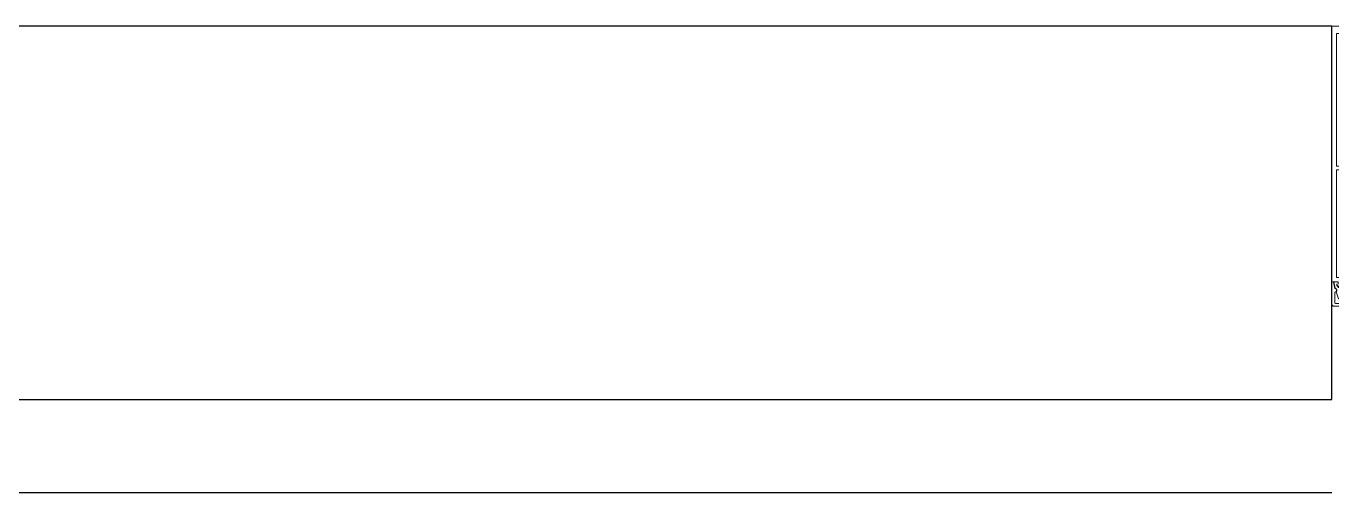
# Model space of a CAD drawing. Header units: metres. Extents: x 22.6 to 101.3, y 9.4 to 67.4.
# Drawn here: x 46.244 to 46.944, y 11.497 to 11.747 of the extents above; entities that cross this region are included whole.
import ezdxf

# ---------------------------------------------------------------- set-up
doc = ezdxf.new("R2010")
doc.units = ezdxf.units.M
doc.layers.add('00', color=252, linetype='Continuous')
doc.layers.add('A-HATCH', color=1, linetype='Continuous', lineweight=9)

# ---------------------------------------------------------------- blocks, each defined once
blk = doc.blocks.new('Rectangular Mullion - ECG-LEFT-END-MULION-PROFIL-1987639-GROUND FLOOR PLAN')
at = {"layer": 'A-HATCH'}
for p, q in [((-0.0200557098854879, 0.01900114912644752), (-0.02005570988548796, 0.03100114912889224)), ((-0.01905570995440631, 0.03200114913273397), (0.004944290113579331, 0.03200114913273409)), ((-0.01855570987245039, 0.03000114912505057), (-0.01855570987245036, 0.02450114913645719)), ((0.00494429011357936, 0.03050114913425021), (-0.01805571002332416, 0.0305011491342501)), ((0.00494429011357935, 0.03200114913273409), (0.02894429018156499, 0.03200114913273421)), ((0.02794429025048335, 0.03050114913425033), (0.004944290113579382, 0.03050114913425021)), ((0.02844429009960953, 0.03000114912505079), (0.02844429009960955, 0.02450114913646072)), ((0.02994429011264721, 0.01900114912644777), (0.02994429011264715, 0.03100114912889249)), ((-0.01853853954391712, 0.02250129655742239), (-0.01915571001736411, 0.01900114912644753)), ((-0.01835538983499372, 0.02240573329943824), (-0.01895570989144792, 0.01900114912644753)), ((-0.01779786082181213, 0.02438275812182426), (-0.01645570994732779, 0.02800114913192088)), ((-0.01745570987841078, 0.02100114913413094), (-0.01645570994732911, 0.02200114913797266)), ((-0.01665304534927317, 0.02130825588812921), (-0.01723337547300121, 0.02072792582260704)), ((-0.01645570994732779, 0.02800114913192087), (-0.01526979451445878, 0.02800114913192088)), ((-0.01645570994732911, 0.02200114913797265), (-0.01445570985233194, 0.02200114913797267)), ((-0.0147654812448273, 0.0216011491335238), (-0.01594593866174733, 0.02160114913352379)), ((-0.01545571001624747, 0.0264011491286809), (-0.01443659329233703, 0.02360114912665892)), ((-0.01526979451445878, 0.02800114913192089), (-0.01475571004120555, 0.02658871356619499)), ((-0.01445570985233194, 0.02200114913797267), (-0.01345570992125025, 0.02100114913413096)), ((-0.01443659329233702, 0.02360114912665891), (-0.01322728280356119, 0.02360114912665892)), ((-0.01345570992125025, 0.02070559131252402), (-0.01405837455730193, 0.02130825588812926)), ((-0.01322728280356119, 0.02360114912665893), (-0.01145571005908647, 0.02182957625121791)), ((-0.01145571005908646, 0.02100114913413095), (-0.001455710049771812, 0.02200114913797272)), ((-0.01145571005908646, 0.0218295762512179), (-0.01145571005908646, 0.02100114913413095)), ((-0.001455710049771845, 0.02200114913797272), (0.004944290113579406, 0.02200114913797275)), ((-0.001398431614376973, 0.02342981346156097), (-0.001398431614376966, 0.02231364913797363)), ((0.01128701184153575, 0.02342981346156104), (-0.00139843161437696, 0.02342981346156097)), ((-0.001398431614376965, 0.02231364913797363), (0.01128701184153574, 0.02231364913797369)), ((-0.0001608321693488849, 0.02454597778514829), (-0.0001608321693488777, 0.02342981346156098)), ((0.0100494028073594, 0.02454597778514832), (-0.0001608321693488759, 0.02454597778514827)), ((-0.0001608321693488777, 0.02342981346156098), (0.0100494028073594, 0.02342981346156104)), ((0.0003032694205034259, 0.02749070237275314), (0.0003032694205034407, 0.02454597778514829)), ((0.00150993355411258, 0.02769954808818417), (0.008378637083898343, 0.02769954808818419)), ((0.002716597687725815, 0.02749070237275414), (0.00271659768772583, 0.0245459777851483)), ((0.002716610473254554, 0.02231364913797367), (0.002716610473254572, 0.01882360518229777)), ((0.00717197934305157, 0.02231364913797368), (0.002716610473254558, 0.02231364913797365)), ((0.004944290113579415, 0.02200114913797275), (0.0113442902769347, 0.02200114913797278)), ((0.007171972950289194, 0.02749070237275228), (0.007171972950289209, 0.0245459777851483)), ((0.007171979343051588, 0.01882360518229778), (0.00717197934305157, 0.02231364913797368)), ((0.009585301217507019, 0.02749070237275247), (0.009585301217507034, 0.02454597778514832)), ((0.01004940280735941, 0.02342981346156102), (0.0100494028073594, 0.02454597778514832)), ((0.01128701184153575, 0.0223136491379737), (0.01128701184153575, 0.02342981346156104)), ((0.01134429027693471, 0.02200114913797279), (0.0213442902862457, 0.02100114913413112)), ((0.0213442902862457, 0.02182957625121806), (0.02311586303072044, 0.02360114912665909)), ((0.0213442902862457, 0.02100114913413112), (0.0213442902862457, 0.02182957625121806)), ((0.02311586303072043, 0.02360114912665908), (0.02432517351949534, 0.02360114912665909)), ((0.02434429007949073, 0.02200114913797286), (0.02334429014840906, 0.02100114913413113)), ((0.02334429014840906, 0.02070559131252419), (0.02394695478446043, 0.02130825588812962)), ((0.02432517351949534, 0.0236011491266591), (0.02534429024340577, 0.02640114912868476)), ((0.02634429017448791, 0.02200114913797287), (0.02434429007949073, 0.02200114913797286)), ((0.02464429026836428, 0.02658871356619155), (0.02515837474161841, 0.02800114913192108)), ((0.02465406147198653, 0.02160114913352399), (0.02583451888890975, 0.02160114913352399)), ((0.02515837474161841, 0.02800114913192107), (0.02634429017448787, 0.02800114913192108)), ((0.02634429017448787, 0.02800114913192109), (0.02768644104897177, 0.02438275812182549)), ((0.02734429010557007, 0.02100114913413115), (0.02634429017448791, 0.02200114913797286)), ((0.02654162557643057, 0.02130825588812993), (0.02712195570016364, 0.02072792582260727)), ((0.02824397006215256, 0.02240573329943819), (0.02884429011860722, 0.01900114912644776)), ((0.02842711977107629, 0.02250129655741929), (0.02904429024452293, 0.01900114912644776)), ((-0.01915571001736411, 0.01900114912644752), (-0.02005570993391805, 0.01900114912644751)), ((-0.02005570993391805, 0.01900114912644748), (-0.02005570993391739, -0.1179988508672662)), ((-0.01665571007324074, 0.01900114912644753), (-0.01985570999240192, 0.01900114912644751)), ((-0.01895570989144792, 0.01900114912644752), (-0.0175557097569654, 0.01900114912644752)), ((-0.01755570975696538, 0.01670740770725701), (-0.009783063649687715, 0.01670740770725708)), ((-0.01755570975696512, -0.04099703141618848), (-0.01755570975696539, 0.01670740770725696)), ((-0.01745570987841078, 0.02000114913028925), (-0.01745570987841078, 0.02100114913413094)), ((-0.01665571007324075, 0.02030114912998564), (-0.01665571007324074, 0.01900114912644753)), ((-0.01585571003524506, 0.02050114912493597), (-0.01585571003524505, 0.01850114913180356)), ((-0.01485570987133364, 0.01850114913180085), (-0.01485570987133365, 0.02050114912493326)), ((-0.01405571006616358, 0.01900114912644753), (-0.01405571006616359, 0.02030114912998657)), ((-0.0108557099141731, 0.01900114912644755), (-0.01405571006616357, 0.01900114912644753)), ((-0.01365571004716551, 0.01900114912644755), (0.004944290113579414, 0.01900114912644764)), ((-0.01345570992125025, 0.02100114913413095), (-0.01345570992125025, 0.02000114913028927)), ((-0.009783063649687708, 0.01670740770725708), (-0.009783063649687722, 0.01900114912644757)), ((0.001777432653359452, 0.0183019106500396), (-0.0007215034142046024, 0.01773252196553488)), ((-0.0007215034142046041, 0.01773252196553489), (-0.0007215034142045734, 0.01165163739862685)), ((-6.162907226737984e-05, 0.01670425926577351), (0.001777432653359456, 0.01736787350474329)), ((-6.162907226736133e-05, 0.01266694818676018), (-6.162907226737886e-05, 0.01670425926577351)), ((0.001777432653359457, 0.01736787350474328), (0.001777432653359451, 0.01830191065003961)), ((0.002159680574478875, 0.01535223340835905), (0.007728899652684034, 0.01334261457462522)), ((0.002159688565432107, 0.01752770600642721), (0.007728907643638182, 0.01551808717269064)), ((0.002690151519142077, 0.01579925948532851), (0.007259356007255033, 0.01373829742189902)), ((0.007259356007253687, 0.01373829742189901), (0.00269015151914208, 0.0157992594853285)), ((0.002690159510101636, 0.01797473208338666), (0.007259363998209178, 0.0159137700199617)), ((0.007259363998211013, 0.01591377001995715), (0.002690159510101645, 0.01797473208338664)), ((0.002716602482300442, 0.01491713816787702), (0.007193847503125655, 0.01289758279399121)), ((0.002716610473254572, 0.01882360518229777), (0.007171979343051584, 0.0188236051822978)), ((0.003702090986481384, 0.01882360518229777), (0.002716610473254572, 0.01882360518229776)), ((0.002716610473254554, 0.01709261076593882), (0.007193783575336028, 0.01507315990992994)), ((0.007193783575336037, 0.01507315990992993), (0.003016450021588725, 0.01695736666910667)), ((0.007193847503125663, 0.0128975827939912), (0.003016521940336131, 0.01478178594881133)), ((0.007049650268802419, 0.01731364913797096), (0.003702090986480882, 0.01882360518229776)), ((0.003702090986481384, 0.01882360518229777), (0.007049650268802449, 0.01731364913797096)), ((0.004596946296030181, 0.01882360518229777), (0.003702090986481388, 0.01882360518229776)), ((0.005631325066875884, 0.01882360518229778), (0.004596946296030181, 0.01882360518229778)), ((0.007728899652684013, 0.01769359100559267), (0.004596946296030151, 0.01882360518229778)), ((0.004944290113579434, 0.01900114912644764), (0.0235442902743248, 0.01900114912644772)), ((0.00725935600725278, 0.01808927385286551), (0.005631325066868608, 0.01882360518229777)), ((0.005631325066875884, 0.01882360518229778), (0.007259356007252779, 0.01808927385286552)), ((0.007171979343051588, 0.01882360518229778), (0.005631325066875884, 0.01882360518229777)), ((0.007945354132630613, 0.01736787350474331), (0.007945354132630606, 0.01830191065003966)), ((0.00794535413263061, 0.01830191065003967), (0.0104442902001942, 0.01773252196553498)), ((0.009784415858257005, 0.01670425926577354), (0.007945354132630618, 0.0173678735047433)), ((0.009784415858257022, 0.01266694818676023), (0.009784415858257005, 0.01670425926577354)), ((0.0104442902001942, 0.01773252196553497), (0.01044429020019423, 0.01165163739862692)), ((0.01097451184153576, 0.0174877373065492), (0.01449308038475097, 0.01748773730654923)), ((0.01097451184153597, -0.02657153043577731), (0.01097451184153576, 0.01748773730654917)), ((0.01449308038475098, 0.01748773730654922), (0.01449308038475119, -0.02657153043577726)), ((0.01901032373676026, 0.01287218994935216), (0.02074429014133192, 0.01857121971773911)), ((0.02131831756228576, 0.01401754181665824), (0.01963021533827897, 0.01256589921493746)), ((0.02074429014133194, 0.0190011491264477), (0.02394429029332241, 0.01900114912644772)), ((0.02334429014840906, 0.02100114913413112), (0.02334429014840906, 0.02000114913028944)), ((0.02394429029332241, 0.01900114912644774), (0.02394429029332241, 0.02030114912998676)), ((0.02474429009849247, 0.01850114913180104), (0.02474429009849247, 0.02050114912493345)), ((0.02574429026240431, 0.02050114912493615), (0.02574429026240432, 0.01850114913180374)), ((0.02654429030040363, 0.02030114912998586), (0.02654429030040363, 0.01900114912644775)), ((0.02654429030040363, 0.01900114912644775), (0.02974429021956441, 0.01900114912644777)), ((0.02884429011860722, 0.01900114912644777), (0.02714429021248363, 0.01900114912644776)), ((0.02734429010557007, 0.02000114913028947), (0.02734429010557007, 0.02100114913413115)), ((0.02904429024452293, 0.01900114912644777), (0.02994429011264721, 0.01900114912644778)), ((0.03085836502262193, 0.0125658992149375), (0.02917026279861103, 0.014017541816661)), ((0.02974429021956441, 0.01857121971773639), (0.03147825662413657, 0.01287218994934946)), ((0.00112563073654473, 0.01165163739862687), (-0.0007215034142045401, 0.007716974049825648)), ((-0.0007215034142045734, 0.01165163739862685), (0.00112563073654473, 0.01165163739862686)), ((-0.0007215034142045396, 0.007716974049825627), (-0.0007215034142045199, 0.003366024528459027)), ((0.001777432653359494, 0.01217417308254875), (-6.162907226736119e-05, 0.01266694818676016)), ((0.000108286762504596, 0.006896078571662582), (0.001777432653359505, 0.01045160114044205)), ((0.001777432653359501, 0.01045160114044205), (0.001777432653359494, 0.01217417308254873)), ((0.002159712538225481, 0.007417741994889111), (0.007728931616431998, 0.005408123161153492)), ((0.002159720529182774, 0.009593214592951826), (0.00772893960738841, 0.007583595759217088)), ((0.002159744502265775, 0.01100118009000284), (0.007728963580470492, 0.008991561256266274)), ((0.002159752493219886, 0.01317665268806192), (0.007728971571425518, 0.01116703385432809)), ((0.002690183482893657, 0.00786476807185495), (0.007259387971003907, 0.005803806008423633)), ((0.007259387971003035, 0.0058038060084245), (0.002690183482893666, 0.007864768071854936)), ((0.002690191473851897, 0.01004024066991763), (0.007259395961964887, 0.007979278606484487)), ((0.007259395961962594, 0.007979278606488128), (0.002690191473851905, 0.01004024066991762)), ((0.002690215446931243, 0.01144820616696595), (0.007259419935043319, 0.009387244103534604)), ((0.007259419935045595, 0.009387244103535489), (0.002690215446931252, 0.01144820616696592)), ((0.002690223437890363, 0.01362367876503046), (0.007259427926002005, 0.01156271670159458)), ((0.007259427925998827, 0.0115627167015991), (0.002690223437890371, 0.01362367876503045)), ((0.002716642437005254, 0.009158119352466146), (0.007193815539088557, 0.007138668496453639)), ((0.002716666410085954, 0.01056608484951262), (0.007193839511882296, 0.008546633993262701)), ((0.002716674401040099, 0.01274155744757806), (0.007193847503125669, 0.01072210659156827)), ((0.007193815539088566, 0.007138668496453627), (0.00301648198534078, 0.0090228752556322)), ((0.007193839511882305, 0.008546633993262689), (0.003016489976300818, 0.0104308479611272)), ((0.007193847503125678, 0.01072210659156824), (0.003016513949378805, 0.01260631335074498)), ((0.007945354132630651, 0.0121741730825488), (0.009784415858257019, 0.01266694818676024)), ((0.007945354132630658, 0.01045160114044208), (0.007945354132630651, 0.01217417308254878)), ((0.009614500023485148, 0.006896078571662597), (0.00794535413263066, 0.01045160114044208)), ((0.008597156049444952, 0.0116516373986269), (0.01044429020019426, 0.007716974049825704)), ((0.01044429020019423, 0.01165163739862692), (0.008597156049444952, 0.01165163739862691)), ((0.01044429020019426, 0.007716974049825677), (0.01044429020019428, 0.003366024528459095)), ((0.02229144779842774, 0.01256589921493747), (0.02194950770022162, 0.01391503575382835)), ((0.02317010698275636, 0.01391503575382835), (0.02282816714669299, 0.01256589921493747)), ((0.02412523914800113, 0.01256589921493748), (0.02378329931193775, 0.01391503575382837)), ((0.02500389836164232, 0.01391503575382837), (0.02466195852557939, 0.01256589921493748)), ((0.02582662183531741, 0.01256589921493748), (0.02548468199925447, 0.01391503575382837)), ((0.02670528104895494, 0.01391503575382839), (0.02636334121289612, 0.0125658992149375)), ((0.02766041347634611, 0.0125658992149375), (0.02731847337814043, 0.01391503575382838)), ((0.02853907266067111, 0.01391503575382839), (0.02819713282461228, 0.0125658992149375)), ((-0.0007215034142045184, 0.00336602452845903), (0.001370387465925482, 0.002383982930032234)), ((0.0001082867625046131, 0.00411475322922974), (0.0001082867625045994, 0.006896078571662597)), ((0.001370387465925474, 0.003522257987751727), (0.0001082867625046129, 0.004114753229229732)), ((0.001370387465925482, 0.002383982930032237), (0.001370387465925474, 0.003522257987751727)), ((0.002159712538225509, 0.003066792473521615), (0.007728931616432021, 0.001057173639785963)), ((0.002159720529182802, 0.00524226507158521), (0.007728939607388438, 0.003232646237850472)), ((0.002159720529186926, 0.000707419780472199), (0.007614851892111438, -0.001261031195058481)), ((0.002690183482893685, 0.003513818550487454), (0.007259387971003933, 0.001452856487057017)), ((0.007259387971003063, 0.001452856487057918), (0.002690183482893693, 0.003513818550487442)), ((0.002690191473851925, 0.005689291148551049), (0.00725939596196492, 0.003628329085116991)), ((0.007259395961962622, 0.003628329085120599), (0.002690191473851933, 0.005689291148551036)), ((0.002690191473851954, 0.001154445857438037), (0.007259395961964949, -0.0009065162059960206)), ((0.007259395961962652, -0.0009065162059942395), (0.002690191473851958, 0.001154445857438025)), ((0.002716634446048841, 0.006982646754402549), (0.007193807548128968, 0.004963195898389097)), ((0.00271663444604887, 0.002631697233035934), (0.007193807548133526, 0.000612246377021601)), ((0.002716642437005282, 0.004807169831098649), (0.007193815539088585, 0.002787718975087023)), ((0.002716642437005311, 0.000272324539984724), (0.007193815539088614, -0.001747126316026902)), ((0.007193807548128972, 0.004963195898389085), (0.003016458012546571, 0.006847409866255421)), ((0.007193807548133534, 0.0006122463770215891), (0.003016458012550693, 0.002496460344887892)), ((0.007193815539088593, 0.002787718975087012), (0.003016481985340807, 0.004671925734265584)), ((0.007193815539088623, -0.001747126316026914), (0.003016481985340837, 0.0001370804431507451)), ((0.008352399320064301, 0.003522257987751778), (0.009614500023485155, 0.0041147532292298)), ((0.008352399320064307, 0.002383982930032271), (0.0083523993200643, 0.003522257987751778)), ((0.01044429020019428, 0.003366024528459092), (0.008352399320064312, 0.002383982930032274)), ((0.009614500023485158, 0.004114753229229791), (0.009614500023485146, 0.006896078571662597)), ((0.02016485178465703, 0.003615443470101347), (0.02340816355864122, 0.005626799641834885)), ((0.02016485178465707, -0.003052240554801295), (0.02016485178465703, 0.003615443470101345)), ((0.02016485178465299, -0.001196525272765026), (0.02016485178465298, 0.001315404838745984)), ((0.02396735175134743, 0.004789590342044263), (0.02196485175373851, 0.003547729867355535)), ((0.0219648517537385, 0.00354772986735068), (0.02396735175135152, 0.004789590342044258)), ((0.02196485175373071, 0.003547729867345839), (0.02196485175373074, -0.003205728932485854)), ((0.02196485175373853, -0.003205728932490693), (0.0219648517537385, 0.003547729867350678)), ((0.02340816355864123, 0.005626799641834899), (0.02916485186288587, 0.005626799641834919)), ((0.0282648517619327, 0.004789590342044279), (0.02396735175135153, 0.004789590342044252)), ((0.02396735175135152, 0.004789590342044263), (0.0282648517619327, 0.00478959034204429)), ((0.0282648517619327, 0.004789590342044279), (0.02826485176193271, 0.003952381027702651)), ((0.02826485176193271, 0.003952381027702651), (0.02916485186288628, 0.003952381027702656)), ((0.02916485186288592, -0.003610380092842563), (0.02916485186288588, 0.005626799641834915)), ((0.02916485186288628, 0.003952381027702667), (0.02916485186288632, -0.003610380092842563)), ((0.001044290102790975, -0.003300801772945374), (-0.0005557099730316945, -0.003300801772945384)), ((-0.0005557099730316945, -0.003300801772945391), (-0.000555709973031511, -0.04099703141618836)), ((0.001044290102790975, -0.003300801772945374), (-0.0005557099730316945, -0.003300801772945384)), ((2.372819907538642e-05, -0.003300801772945374), (0.001044290102790975, -0.003300801772945368)), ((0.001898620460517636, -0.004155132166190071), (0.001044290102790975, -0.00330080177294538)), ((0.001898620460517744, -0.02655566753661432), (0.001898620460517638, -0.004155132166190086)), ((0.00215972052918692, -0.003643529740895297), (0.007824166325469908, -0.005687510556702403)), ((0.002273728335052587, -0.001509194724460996), (0.007728931616432049, -0.00347767165132705)), ((0.002690183482893714, -0.001021026740626471), (0.007259387971003963, -0.003081988804056908)), ((0.007259387971003058, -0.003081988804056921), (0.002690183482893689, -0.001021026740626484)), ((0.002690183482894622, -0.005371976261994001), (0.007259387971003077, -0.007432938325424438)), ((0.002690183482893717, -0.006677261983448321), (0.007259387971003966, -0.008738224046875086)), ((0.007259387971003094, -0.008738224046878754), (0.002690183482893725, -0.006677261983448351)), ((0.002690191473851948, -0.003196503663929492), (0.007259395961964939, -0.005257465727362636)), ((0.007259395961962645, -0.005257465727360822), (0.002690191473851956, -0.003196503663929505)), ((0.002716634446048899, -0.001903148058077991), (0.007193807548133555, -0.003922598914092325)), ((0.002716642437005306, -0.004078624981381892), (0.007193815539088608, -0.006098075837394397)), ((0.002716642437005314, -0.005383910702838005), (0.007193815539088617, -0.007403361558849631)), ((0.007259387971003085, -0.00743293832542445), (0.002716642437005321, -0.005383910702838018)), ((0.00719380754813353, -0.003922598914092336), (0.003016458012550684, -0.002038384946226913)), ((0.007193815539088625, -0.007403361558849643), (0.003016481985340839, -0.00551915479967107)), ((0.007193815539088617, -0.00609807583739441), (0.003054566848173248, -0.004231047442128398)), ((0.008844290124368485, -0.00330080177294534), (0.00782416632546991, -0.004320925614254554)), ((0.007824166325469905, -0.004320925614254548), (0.007824166325470014, -0.02655566753661426)), ((0.01044429020019433, -0.003300801772945324), (0.008844290124368485, -0.003300801772945334)), ((0.009004748700007963, -0.00330080177294534), (0.01044429020019432, -0.003300801772945331)), ((0.01044429020019451, -0.04099703141618834), (0.01044429020019432, -0.003300801772945357)), ((0.02376485195564563, -0.005284798692422026), (0.02016485178465707, -0.003052240554801283)), ((0.02196485175373854, -0.003205728932495543), (0.02396735175135391, -0.004447589392635065)), ((0.02396735175135845, -0.004447589392635061), (0.02196485175373854, -0.003205728932490688)), ((0.02916485186288593, -0.005284798692422008), (0.02376485195564563, -0.005284798692422026)), ((0.02396735175135845, -0.004447589392635061), (0.02826485176193235, -0.004447589392635033)), ((0.02826485176193236, -0.004447589392635043), (0.02396735175135845, -0.004447589392635071)), ((0.02826485176193235, -0.00361038009284258), (0.02916485186288592, -0.003610380092842575)), ((0.02826485176193236, -0.004447589392635043), (0.02826485176193235, -0.00361038009284258)), ((0.02826485176193645, -0.00361038009284258), (0.02826485176193645, -0.004447589392635043)), ((0.02916485186288592, -0.003610380092842563), (0.02826485176193235, -0.003610380092842569)), ((0.02916485186288592, -0.003610380092842563), (0.02916485186288593, -0.005284798692422008)), ((0.002159712538225541, -0.007124288060414125), (0.007824166325469926, -0.00916827175971053)), ((0.002159712538225569, -0.01147523758178076), (0.007824166325469948, -0.01351922128107804)), ((0.002159720529186956, -0.00929976498371806), (0.007824166325469934, -0.01134374579952516)), ((0.002159720529186984, -0.01365071450508466), (0.00782416632546996, -0.01569469532089266)), ((0.002690183482893745, -0.01102821150481492), (0.007259387971003999, -0.01308917356824262)), ((0.007259387971003122, -0.01308917356824627), (0.002690183482893748, -0.01102821150481493)), ((0.002690191473851985, -0.008852738906752238), (0.007259395961964975, -0.01091370097018174)), ((0.007259395961962681, -0.01091370097018357), (0.002690191473851992, -0.008852738906752252)), ((0.002690191473852013, -0.01320368842811884), (0.007259395961965003, -0.01526465049154926)), ((0.00725939596196271, -0.01526465049155108), (0.002690191473852021, -0.01320368842811885)), ((0.002716634446048901, -0.007559383300900721), (0.007193807548133558, -0.009578834156910502)), ((0.002716634446048929, -0.01191033282226823), (0.007193807548133585, -0.01392978367827714)), ((0.002716642437005342, -0.009734860224204639), (0.007193815539088644, -0.01175431108021625)), ((0.007193807548133565, -0.009578834156910531), (0.003016458012550724, -0.007694620189044211)), ((0.007193807548133594, -0.01392978367827715), (0.003016458012550753, -0.01204556971041083)), ((0.007193815539088653, -0.01175431108021626), (0.003016481985340868, -0.009870104321038601)), ((0.01681721187444904, -0.01376246420057659), (0.01743722885829916, -0.01301642130855954)), ((0.01743722885829919, -0.01301642130855955), (0.02125974626833586, -0.01683893852942447)), ((0.01897107759441874, -0.01379359099119437), (0.01829174347466444, -0.01447292496543362)), ((0.02206229929446105, -0.01509530634985775), (0.02323493868301883, -0.01389971444356941)), ((0.02886344822010689, -0.01351767897596917), (0.02954590063497454, -0.01420013143449348)), ((0.02954590063497596, -0.01420013143449266), (0.03086519006135503, -0.01282444014590148)), ((0.03042980376965809, -0.01289904216044605), (0.03117926321524699, -0.01364850150416928)), ((0.002159688565433215, -0.01800165249252595), (0.007824166325469981, -0.02004564484225836)), ((0.002159712538225597, -0.01582618710314827), (0.007824166325469971, -0.01787017080244465)), ((0.002159712538223358, -0.02017710849315616), (0.006580959923279984, -0.02177248872310253)), ((0.002690159510101831, -0.01755462641555649), (0.007259363998205719, -0.01961558847898872)), ((0.007259363998209381, -0.01961558847898692), (0.002690159510101839, -0.0175546264155565)), ((0.002690159510102759, -0.01973010261798307), (0.006872162169320013, -0.02161641540005353)), ((0.002690183482893773, -0.01537916102618335), (0.007259387971004023, -0.01744012308960923)), ((0.00725938797100315, -0.01744012308961288), (0.002690183482893781, -0.01537916102618336)), ((0.006872162169320023, -0.02161641540005354), (0.002690183482892895, -0.01973008241619216)), ((0.002716610473252955, -0.01843674773300797), (0.007193783575337582, -0.02045619858902413)), ((0.002716634446048957, -0.01626128234363485), (0.007193807548133613, -0.01828073319964373)), ((0.005289015313888013, -0.02177248872310252), (0.002716634446044456, -0.02061220373364274)), ((0.00271664243700537, -0.01408580974557215), (0.007193815539088673, -0.01610526060158376)), ((0.007193807548133622, -0.01828073319964375), (0.003016458012550781, -0.01639651923177834)), ((0.007193815539088681, -0.01610526060158377), (0.003016481985340895, -0.0142210538424052)), ((0.005289015313888487, -0.02177248872310252), (0.003016503359326802, -0.02074746107567904)), ((0.007193783575337586, -0.02045619858902415), (0.003174674247377596, -0.01864335964183745)), ((0.0200626875739737, -0.01488697327484942), (0.01897225341381742, -0.01597740739135179)), ((0.01897225341381741, -0.0150953063426035), (0.01897225341381744, -0.02128388465690157)), ((0.01897225341381742, -0.01673643814184059), (0.0198424011337949, -0.01760658584726797)), ((0.0198424011337949, -0.0172922520073439), (0.01897225341381743, -0.01816239972732319)), ((0.01897225341381743, -0.01835826955403489), (0.01984240113379491, -0.01922841725946225)), ((0.01984240113379491, -0.0189140834195382), (0.01897225341381744, -0.0197842311395175)), ((0.01897225341381743, -0.02054326189000264), (0.01971287628257934, -0.02128388465690157)), ((0.01971287628257937, -0.02128388465690157), (0.02112114218616824, -0.01982033461582295)), ((0.01984240113379491, -0.01957313095818745), (0.0198424011337949, -0.01708614220161552)), ((0.02008960487874372, -0.01683893852942447), (0.02248070690403183, -0.01683893852942446)), ((0.02261931084075303, -0.01982033461582294), (0.02008960487874373, -0.01982033461582296)), ((0.02020827180497099, -0.01509530634985777), (0.02206229929446105, -0.01509530634985775)), ((0.02203934684949098, -0.01509530634985775), (0.02029571471358048, -0.01683893852942447)), ((0.02043431856291518, -0.01982033461582296), (0.02231671450281847, -0.02170273057027724)), ((0.0246228803749602, -0.01850358882120914), (0.0214442901648042, -0.02168217917688297)), ((0.02170110632287485, -0.01509530634985775), (0.02462288037496019, -0.01801708046014888)), ((0.02248070690403183, -0.01683893852942446), (0.02495184677040543, -0.01436779883767105)), ((0.02405521889387474, -0.02125624265474331), (0.02261931084075304, -0.01982033461582293)), ((0.02584617048124043, -0.01509530634985773), (0.02279776682699294, -0.01814371001865719)), ((0.02279776682699293, -0.01708614220161278), (0.02279776682699294, -0.01957313095818561)), ((0.02285358405477861, -0.01406279177489255), (0.02562973088206733, -0.01683893852942444)), ((0.02549112703273179, -0.01982033461582292), (0.02405521889387474, -0.02125624265474332)), ((0.02462288037496019, -0.01708614220161276), (0.02462288037496021, -0.01957313095818559)), ((0.02480430311913705, -0.01982033461582292), (0.0273310425560382, -0.01982033461582291)), ((0.02694429013500232, -0.02198388466104502), (0.02480430311913705, -0.01982033461582292)), ((0.02733104255603819, -0.01683893852942442), (0.02487008411990536, -0.01683893852942444)), ((0.02844839378813476, -0.01909444064268195), (0.02504212248428324, -0.0224543315180176)), ((0.02721237562981739, -0.01509530634985772), (0.02535834814031603, -0.01509530634985773)), ((0.02607109093660454, -0.01509530634985772), (0.02844839378813476, -0.01747260923048947)), ((0.02844839378813474, -0.01524123628815546), (0.02685069151776104, -0.01683893852942443)), ((0.02698929559992687, -0.01982033461582291), (0.02845284546585139, -0.02128388465690155)), ((0.02757824606815412, -0.0195731309581874), (0.0275782460681541, -0.01708614220161547)), ((0.02844839378813476, -0.01747260923048947), (0.02757824606815411, -0.01829637634410342)), ((0.02757824606815411, -0.01829637634410342), (0.02844839378813477, -0.01909444064268195)), ((0.02844839378813474, -0.01524123628815546), (0.0276670621050736, -0.01450628503683575)), ((0.02844839378813478, -0.02128388465690154), (0.02844839378813475, -0.01524123628815548)), ((0.004861393392994358, -0.02951844046908999), (0.001898620460517751, -0.02655566753661434)), ((0.003006697939701708, -0.02177248872310254), (0.005289015313888009, -0.02177248872310253)), ((0.003006697939701724, -0.02490480308601133), (0.003006697939701708, -0.02177248872310254)), ((0.004861393392982969, -0.02656080816096626), (0.003006697939701731, -0.02490480308601134)), ((0.006716088846265135, -0.02490480308600674), (0.004861393392982967, -0.02656080816096625)), ((0.007824166325470016, -0.02655566753661428), (0.004861393392994354, -0.02951844046908995)), ((0.006580959923279984, -0.02177248872310252), (0.005289015313888013, -0.02177248872310253)), ((0.006716088846265116, -0.02177248872310525), (0.006716088846265131, -0.02490480308600673)), ((0.01449308038475119, -0.0265715304357773), (0.01097451184153597, -0.02657153043577732)), ((0.01844429013872534, -0.02128388465690159), (0.01844429013872538, -0.02878388464933733)), ((0.02074428995693208, -0.02128388465690159), (0.01844429013872535, -0.02128388465690161)), ((0.01897225341381744, -0.02128388465690157), (0.0214442901648042, -0.02128388465690156)), ((0.01994429015176656, -0.02248388465569269), (0.02144429016480421, -0.02248388465569268)), ((0.01994429015176658, -0.02628388466155638), (0.01994429015176656, -0.02248388465569269)), ((0.02219429005490631, -0.02628388466155636), (0.01994429015176658, -0.02628388466155637)), ((0.02062027783686538, -0.02248388465569269), (0.02144429016480421, -0.02413190907874059)), ((0.02070169079670878, -0.02248388465569269), (0.02234971521975672, -0.02413190907874058)), ((0.02144429016480421, -0.02248388465569267), (0.02070169079670878, -0.02248388465569267)), ((0.02144429016480421, -0.02198388466104687), (0.02074428995693206, -0.02128388465690156)), ((0.02250997581141268, -0.02301267120538294), (0.02142643927218498, -0.02409620759909057)), ((0.0214442901648042, -0.02128388465690156), (0.02144429016480421, -0.02248388465569267)), ((0.02144429016480421, -0.02413190907874057), (0.02432833284693033, -0.02413190907874056)), ((0.02219429005490632, -0.02778388466004481), (0.02219429005490632, -0.02628388466155638)), ((0.02619429001206685, -0.02778388466004477), (0.02219429005490633, -0.0277838846600448)), ((0.02342142698908466, -0.02301862838113035), (0.02453470764303915, -0.02413190907874055)), ((0.02468901079701459, -0.02301862838113035), (0.02357573014306011, -0.02413190907874057)), ((0.02432833284693033, -0.02413190907874056), (0.0269442901350023, -0.02413190907874054)), ((0.02504212248428324, -0.0224543315180176), (0.02671969983348502, -0.02413190907874054)), ((0.02740874698939045, -0.02248388465569263), (0.02576072256634254, -0.02413190907874055)), ((0.02619429001206685, -0.02628388466155632), (0.02619429001206685, -0.02778388466004476)), ((0.02844429014803996, -0.02628388466155632), (0.02619429001206685, -0.02628388466155634)), ((0.02764429011004015, -0.02128388465690154), (0.02694429013500232, -0.02198388466104503)), ((0.02694429013500232, -0.02128388465690154), (0.02844839378813478, -0.02128388465690153)), ((0.02694429013500232, -0.02248388465569263), (0.02694429013500232, -0.02128388465690154)), ((0.02694429013500232, -0.02248388465569263), (0.02844429014803994, -0.02248388465569262)), ((0.02776830223011139, -0.02248388465569263), (0.02694429013500232, -0.02248388465569264)), ((0.0269442901350023, -0.02413190907874054), (0.02776830223011139, -0.02248388465569263)), ((0.02994429016113346, -0.02128388465690154), (0.02764429011004015, -0.02128388465690156)), ((0.02844429014803994, -0.02248388465569263), (0.02844429014803996, -0.02628388466155632)), ((0.02994429016113392, -0.1179988508672661), (0.02994429016113345, -0.02128388465690167)), ((0.01944429006980704, -0.02978388465317905), (0.02744428998412854, -0.02978388465317901)), ((0.02744428998412855, -0.02978388465317901), (0.02744428998412861, -0.04099703141618827)), ((-0.0005557099730315111, -0.0409970314161884), (-0.01755570975696511, -0.04099703141618848)), ((0.001444294916535713, -0.03718453134016646), (0.001444294916535733, -0.04099703141618839)), ((0.001444294916535733, -0.04099703141618839), (0.004944294908153382, -0.04099703141618838)), ((0.007944294977885664, -0.03668453141827931), (0.00194429483842193, -0.03668453141827935)), ((0.004944294908153386, -0.04099703141618838), (0.008444294899771469, -0.04099703141618836)), ((0.008444294899771469, -0.04099703141618835), (0.00844429489977145, -0.03718453134016641)), ((0.02744428998412861, -0.04099703141618827), (0.01044429020019453, -0.04099703141618835)), ((-0.01755570975696512, -0.04299703142387191), (0.02744428998412859, -0.04299703142387169)), ((-0.01755570975696477, -0.1139988508664532), (-0.01755570975696512, -0.04299703142387201)), ((0.02744428998412864, -0.04299703142387169), (0.02744428998412898, -0.1139988508664529)), ((-0.02005570993391739, -0.1179988508672663), (0.02994429016113388, -0.117998850867266)), ((-0.0003472125085478904, -0.1139988508664531), (-0.01755570975696475, -0.1139988508664532)), ((0.02744428998412898, -0.1139988508664529), (0.01023579273571127, -0.113998850866453))]:
    blk.add_line(p, q, dxfattribs=at)
blk.add_circle((0.004944290113581657, -0.1079988508664539), 0.006000000000000227, dxfattribs=at)
for centre, radius, start, end in [((-0.0190557099544063, 0.03100114912889225), 0.0009999999999994336, 90.0000000000001, 180.0000000000003), ((-0.0190557099544063, 0.03100114912889225), 0.0009999999999994336, 90.0000000000001, 180.0000000000003), ((-0.01805571002332418, 0.03000114912505057), 0.0004999999999988052, 90.0000000000006, 180.0000000000006), ((0.02794429025048335, 0.03000114912505079), 0.0004999999999988035, 3.97569335183891e-13, 90.0000000000004), ((0.02894429018156502, 0.03100114912889251), 0.000999999999999441, 2.035554996136651e-13, 90.0000000000004), ((0.02894429018156502, 0.03100114912889251), 0.000999999999999441, 2.035554996136651e-13, 90.0000000000004), ((-0.01855570987245035, 0.02350114913646107), 0.0009999999999961203, 270.9838357042867, 90.00000000000091), ((-0.01845571004232221, 0.02350114913646107), 0.001099999999999481, 275.2326568066635, 53.27000914074825), ((-0.01594593866174732, 0.02060114912968208), 0.001000000000004779, 90.0000000000004, 134.999997126678), ((-0.01476548124482729, 0.02060114912968208), 0.001000000000000348, 45.00000287334381, 90.0000000000004), ((0.001509933554112595, 0.02410920662225904), 0.003590341465926102, 70.36139872252359, 109.6386012774836), ((0.004944285319003454, 0.01571412453029822), 0.01198542355788775, 79.28834991426929, 100.7116500856885), ((0.008378637083898362, 0.02410920662225909), 0.003590341465925258, 70.36139872252032, 109.6386012774884), ((0.02465406147198655, 0.02060114912968227), 0.001000000000000343, 90.0000000000006, 134.9999971266796), ((0.02583451888890976, 0.02060114912968227), 0.001000000000004747, 45.00000287354636, 90.0000000000006), ((0.02834429026948098, 0.02350114913646129), 0.001099999999999754, 126.729990859185, 264.7673431933404), ((0.02844429009960956, 0.02350114913646129), 0.000999999999999437, 90.000000000001, 269.0161642957136), ((0.01567620456772209, -0.01801597185158835), 0.004403887488483328, 41.54450940006984, 86.95331630490557), ((0.01590129196265995, -0.01795001210894633), 0.005167148181835615, 33.53678255769745, 89.75479431303478), ((0.02371032371738891, -0.01553883292263841), 0.001706663505008692, 90.00000000000024, 164.9370977044483), ((0.02371032371738891, -0.01553883292263841), 0.001706663505008186, 15.06290229555701, 90.00000000000031), ((0.03151935547212244, -0.01795001210894626), 0.005167148181830609, 92.55542665466851, 146.4632174422661), ((0.03174444263423057, -0.01801597185158828), 0.004403887488484116, 93.04668369509572, 139.8396567065911), ((0.0005236283806990953, -0.02590486223777142), 0.004387079934994207, 351.4010247454059, 55.52851820560025), ((0.01944429006980703, -0.02878388464933734), 0.0009999999999949997, 180.0000000000007, 269.9999999999999), ((0.00194429483842193, -0.03718453134016646), 0.0004999999218870961, 90.00000000000017, 180.0000000000002), ((0.007944294977885666, -0.03718453134016641), 0.0004999999218870951, 1.017777498068325e-13, 90.0000000000001), ((0.004944290113581657, -0.1079988508664539), 0.007999999999999584, 311.4096221092771, 228.5903778907228)]:
    blk.add_arc(centre, radius, start, end, dxfattribs=at)

msp = doc.modelspace()

# ---------------------------------------------------------------- linework, layer by layer
at = {"layer": '00', "color": 252}
for p, q in [((46.94393060839771, 11.74732717912513), (46.0439306083977, 11.74732717912513)), ((46.94393060839771, 11.54732717912511), (46.94393060839771, 11.74732717912513)), ((46.0439306083977, 11.54732717912511), (46.94393060839771, 11.54732717912511)), ((46.94393060839772, 11.49732717912514), (46.04393060839774, 11.49732717912514))]:
    msp.add_line(p, q, dxfattribs=at)

# ---------------------------------------------------------------- block references
at = {"layer": '00', "color": 252, "extrusion": (0, 0, -1), "rotation": 180}
msp.add_blockref('Rectangular Mullion - ECG-LEFT-END-MULION-PROFIL-1987639-GROUND FLOOR PLAN', (-46.96398631833099, 11.62932832825789), dxfattribs=at)

doc.saveas('drawing.dxf')
